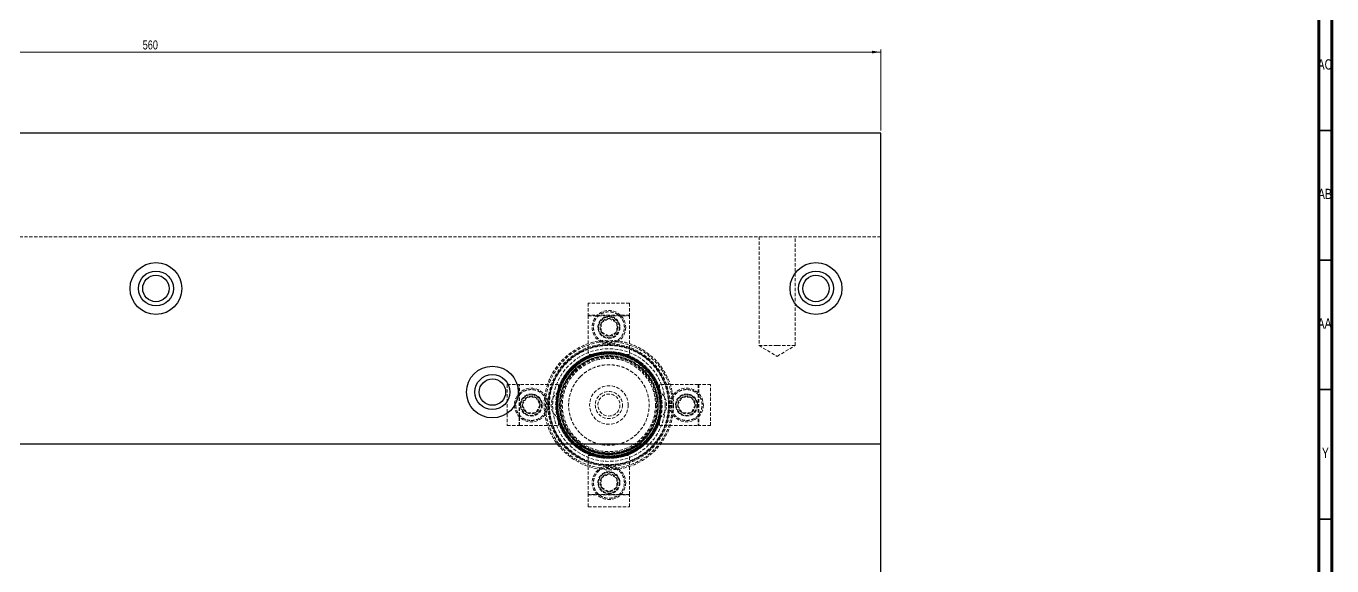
# Model space of a CAD drawing. Header units: millimetres. Extents: x 4 to 895, y 5 to 1495.
# Drawn here: x 391 to 895, y 932 to 1140 of the extents above; entities that cross this region are included whole.
import ezdxf

# ---------------------------------------------------------------- set-up
doc = ezdxf.new("R2010")
doc.units = ezdxf.units.MM
doc.linetypes.add('HIDDEN', pattern=[1.905, 1.27, -0.635])
doc.styles.add('SLDTEXTSTYLE0', font='TXT', dxfattribs={"width": 0.75})
doc.dimstyles.new('SLDDIMSTYLE0', dxfattribs={"dimtxt": 3.5, "dimasz": 3.302, "dimexe": 0, "dimexo": 0.0625, "dimgap": 0.875, "dimtad": 1, "dimrnd": 1e-09, "dimzin": 12, "dimdsep": 46, "dimtxsty": 'SLDTEXTSTYLE0', "dimsah": 1, "dimcen": 0.09, "dimadec": 0, "dimazin": 3, "dimtfac": 1, "dimtofl": 0, "dimtmove": 0, "dimatfit": 3, "dimfxl": 1, "dimfrac": 2, "dimtolj": 1, "dimtzin": 12, "dimarcsym": 0})

# ---------------------------------------------------------------- blocks, each defined once
blk = doc.blocks.new('_D')
at = {"color": 7, "linetype": 'Continuous', "lineweight": 18}
for p, q in [((160.69, 1100.06), (160.69, 1131.35)), ((720.69, 1130.35), (160.69, 1130.35)), ((720.69, 1100.06), (720.69, 1131.35))]:
    blk.add_line(p, q, dxfattribs=at)
for points in [[(160.69, 1130.35), (164, 1129.84), (164, 1130.86)], [(720.69, 1130.35), (717.39, 1130.86), (717.39, 1129.84)]]:
    blk.add_solid(points, dxfattribs=at)
at = {"color": 7, "linetype": 'Continuous', "lineweight": 18, "insert": (435.6, 1134.86), "char_height": 3.5, "attachment_point": 1, "style": 'SLDTEXTSTYLE0'}
blk.add_mtext('560', dxfattribs=at)

msp = doc.modelspace()

# ---------------------------------------------------------------- linework, layer by layer
at = {"color": 7, "linetype": 'Continuous', "lineweight": 70}
for p, q in [((895, 1495), (895, 5)), ((890, 1490), (890, 10))]:
    msp.add_line(p, q, dxfattribs=at)
at = {"color": 7, "linetype": 'Continuous', "lineweight": 35}
for p, q in [((890, 1100), (895, 1100)), ((890, 1050), (895, 1050)), ((890, 1000), (895, 1000)), ((890, 950), (895, 950))]:
    msp.add_line(p, q, dxfattribs=at)
at = {"color": 7, "linetype": 'Continuous', "lineweight": 25}
for p, q in [((720.694, 1099.057), (160.694, 1099.057)), ((720.694, 979.057), (720.694, 1099.057)), ((160.694, 979.057), (720.694, 979.057)), ((720.694, 609.057), (720.694, 979.057))]:
    msp.add_line(p, q, dxfattribs=at)
at = {"color": 7, "linetype": 'HIDDEN', "lineweight": 18}
for p, q in [((720.694, 1059.057), (160.694, 1059.057)), ((673.694, 1059.057), (673.694, 1017.057)), ((687.694, 1017.057), (687.694, 1059.057)), ((623.644, 1033.357), (607.744, 1033.357)), ((607.744, 1033.357), (607.744, 1028.757)), ((623.644, 1033.357), (623.644, 1028.757)), ((623.644, 1028.757), (607.744, 1028.757)), ((607.744, 1028.557), (607.744, 1028.757)), ((607.744, 1028.557), (623.644, 1028.557)), ((607.744, 1028.557), (607.744, 1013.557)), ((612.694, 1025.79), (615.694, 1027.522)), ((612.694, 1022.325), (612.694, 1025.79)), ((615.694, 1027.522), (618.694, 1025.79)), ((618.694, 1025.79), (618.694, 1022.325)), ((623.644, 1028.757), (623.644, 1028.557)), ((623.644, 1028.557), (623.644, 1013.557)), ((615.694, 1020.593), (612.694, 1022.325)), ((618.694, 1022.325), (615.694, 1020.593)), ((673.694, 1017.057), (680.694, 1017.057)), ((673.694, 1017.057), (680.694, 1012.851)), ((680.694, 1017.057), (687.694, 1017.057)), ((680.694, 1012.851), (687.694, 1017.057)), ((611.25, 1013.557), (607.744, 1013.557)), ((623.644, 1013.557), (620.139, 1013.557)), ((576.394, 1002.007), (576.394, 986.107)), ((576.394, 1002.007), (580.994, 1002.007)), ((580.994, 986.107), (580.994, 1002.007)), ((580.994, 1002.007), (581.194, 1002.007)), ((581.194, 986.107), (581.194, 1002.007)), ((596.194, 1002.007), (581.194, 1002.007)), ((596.194, 998.502), (596.194, 1002.007)), ((635.194, 1002.007), (635.194, 998.502)), ((650.194, 1002.007), (635.194, 1002.007)), ((650.194, 1002.007), (650.194, 986.107)), ((650.394, 1002.007), (650.194, 1002.007)), ((650.394, 1002.007), (650.394, 986.107)), ((654.994, 1002.007), (650.394, 1002.007)), ((654.994, 986.107), (654.994, 1002.007)), ((582.23, 994.057), (583.962, 997.057)), ((583.962, 991.057), (582.23, 994.057)), ((583.962, 997.057), (587.426, 997.057)), ((587.426, 997.057), (589.159, 994.057)), ((589.159, 994.057), (587.426, 991.057)), ((642.23, 994.057), (643.962, 997.057)), ((643.962, 991.057), (642.23, 994.057)), ((643.962, 997.057), (647.426, 997.057)), ((647.426, 997.057), (649.159, 994.057)), ((649.159, 994.057), (647.426, 991.057)), ((587.426, 991.057), (583.962, 991.057)), ((596.194, 986.107), (596.194, 989.613)), ((635.194, 989.613), (635.194, 986.107)), ((647.426, 991.057), (643.962, 991.057)), ((576.394, 986.107), (580.994, 986.107)), ((580.994, 986.107), (581.194, 986.107)), ((581.194, 986.107), (596.194, 986.107)), ((635.194, 986.107), (650.194, 986.107)), ((650.394, 986.107), (650.194, 986.107)), ((654.994, 986.107), (650.394, 986.107)), ((604.449, 979.057), (602.399, 980.762)), ((628.989, 980.762), (626.94, 979.057)), ((629.695, 980.057), (628.618, 979.057)), ((629.815, 979.937), (628.878, 979.057)), ((629.829, 979.922), (628.908, 979.057)), ((607.744, 974.557), (611.25, 974.557)), ((607.744, 959.557), (607.744, 974.557)), ((620.139, 974.557), (623.644, 974.557)), ((623.644, 959.557), (623.644, 974.557)), ((612.694, 965.79), (615.694, 967.522)), ((612.694, 962.325), (612.694, 965.79)), ((615.694, 967.522), (618.694, 965.79)), ((618.694, 965.79), (618.694, 962.325)), ((623.644, 959.557), (607.744, 959.557)), ((607.744, 959.357), (607.744, 959.557)), ((607.744, 954.757), (607.744, 959.357)), ((607.744, 959.357), (623.644, 959.357)), ((615.694, 960.593), (612.694, 962.325)), ((618.694, 962.325), (615.694, 960.593)), ((623.644, 959.557), (623.644, 959.357)), ((623.644, 954.757), (623.644, 959.357)), ((607.744, 954.757), (623.644, 954.757))]:
    msp.add_line(p, q, dxfattribs=at)
at = {"color": 7, "linetype": 'Continuous', "lineweight": 25}
for centre, radius in [((440.694, 1039.057), 10), ((440.694, 1039.057), 6.75), ((695.694, 1039.057), 10), ((695.694, 1039.057), 6.75), ((440.694, 1039.057), 5.1), ((695.694, 1039.057), 5.1), ((570.694, 999.057), 10), ((570.694, 999.057), 6.75), ((570.694, 999.057), 5.1)]:
    msp.add_circle(centre, radius, dxfattribs=at)
at = {"color": 7, "linetype": 'HIDDEN', "lineweight": 18}
for centre, radius in [((615.694, 1024.057), 6.5), ((615.694, 1024.057), 4.25), ((615.694, 1024.057), 4.2), ((615.694, 1024.057), 4), ((615.694, 1024.057), 3.4), ((615.694, 1024.057), 3.375), ((615.694, 994.057), 25), ((615.694, 994.057), 24.5), ((615.694, 994.057), 23.625), ((615.694, 994.057), 23), ((615.694, 994.057), 21.75), ((615.694, 994.057), 20.334), ((615.694, 994.057), 20.175), ((615.694, 994.057), 19.83), ((615.694, 994.057), 19.67), ((615.694, 994.057), 19.65), ((615.694, 994.057), 19.027), ((615.694, 994.057), 19), ((615.694, 994.057), 18.452), ((615.694, 994.057), 18), ((585.694, 994.057), 6.5), ((615.694, 994.057), 7.45), ((615.694, 994.057), 5.25), ((645.694, 994.057), 6.5), ((585.694, 994.057), 4.25), ((585.694, 994.057), 4.2), ((585.694, 994.057), 4), ((585.694, 994.057), 3.4), ((585.694, 994.057), 3.375), ((615.694, 994.057), 4.25), ((645.694, 994.057), 4.25), ((645.694, 994.057), 4.2), ((645.694, 994.057), 4), ((645.694, 994.057), 3.4), ((645.694, 994.057), 3.375), ((615.694, 964.057), 6.5), ((615.694, 964.057), 4.25), ((615.694, 964.057), 4.2), ((615.694, 964.057), 4), ((615.694, 964.057), 3.4), ((615.694, 964.057), 3.375)]:
    msp.add_circle(centre, radius, dxfattribs=at)
for centre, radius, start, end in [((615.694, 994.057), 20, 0, 228.59038), ((615.694, 994.057), 19.99, 315, 228.62289), ((615.694, 994.057), 19.97, 315, 228.68807), ((615.694, 994.057), 20.2, 315, 135), ((615.694, 994.057), 19.8, 315, 229.25219), ((615.694, 994.057), 19.092, 308.21644, 231.78356), ((599.394, 994.057), 6, 122.58507, 237.41493), ((631.994, 994.057), 6, 302.58507, 57.41493), ((615.694, 994.057), 20, 311.40962, 0)]:
    msp.add_arc(centre, radius, start, end, dxfattribs=at)
at = {"color": 7, "linetype": 'Continuous', "lineweight": 25}
for radius, start, end in [(20, 228.59038, 311.40962), (19.99, 228.62289, 311.37711), (19.97, 228.68807, 311.31193)]:
    msp.add_arc((615.694, 994.057), radius, start, end, dxfattribs=at)
at = {"color": 8, "linetype": 'Continuous', "lineweight": 25}
for radius, start, end in [(19.8, 229.25219, 310.74781), (19.092, 231.78356, 308.21644)]:
    msp.add_arc((615.694, 994.057), radius, start, end, dxfattribs=at)
at = {"color": 7, "linetype": 'HIDDEN', "lineweight": 18}
for points, knots in [([(621.694, 1024.057), (621.614, 1024.812), (621.491, 1025.973), (620.743, 1027.371), (619.968, 1028.33), (619.007, 1029.11), (617.61, 1029.835), (615.694, 1030.202), (613.779, 1029.835), (612.382, 1029.11), (611.42, 1028.33), (610.646, 1027.371), (609.898, 1025.973), (609.775, 1024.812), (609.694, 1024.057)], [0, 0, 0, 0, 0.119728, 0.1841804, 0.25, 0.3158196, 0.3802712, 0.5, 0.6197281, 0.6841804, 0.75, 0.8158196, 0.880272, 1, 1, 1, 1]), ([(609.694, 1024.057), (609.775, 1023.303), (609.898, 1022.142), (610.646, 1020.745), (611.42, 1019.783), (612.382, 1019.009), (613.779, 1018.261), (614.94, 1018.138), (615.694, 1018.057)], [0, 0, 0, 0, 0.2394576, 0.3683609, 0.5000001, 0.6316393, 0.7605439, 1, 1, 1, 1]), ([(615.694, 1018.057), (616.449, 1018.138), (617.61, 1018.261), (619.007, 1019.009), (619.968, 1019.783), (620.743, 1020.745), (621.491, 1022.142), (621.614, 1023.303), (621.694, 1024.057)], [0, 0, 0, 0, 0.2394576, 0.3683608, 0.5, 0.6316392, 0.7605424, 1, 1, 1, 1]), ([(615.694, 970.832), (614.278, 970.907), (611.36, 971.062), (607.784, 972.134), (604.992, 973.399), (602.261, 974.996), (599.154, 977.518), (596.138, 981.232), (593.981, 985.394), (592.737, 989.723), (592.34, 994.058), (592.737, 998.392), (593.766, 1001.968), (595.037, 1004.759), (596.632, 1007.491), (599.155, 1010.597), (602.869, 1013.617), (607.031, 1015.76), (611.36, 1017.052), (614.278, 1017.207), (615.694, 1017.282)], [0, 0, 0, 0, 0.0582484, 0.1199858, 0.1521828, 0.1843725, 0.2500413, 0.31571, 0.3800141, 0.4417517, 0.5, 0.5582484, 0.6199859, 0.6521827, 0.6843726, 0.7500413, 0.81571, 0.8800142, 0.9417517, 1, 1, 1, 1]), ([(615.694, 1017.282), (614.278, 1017.207), (611.36, 1017.053), (607.784, 1015.981), (604.992, 1014.716), (602.261, 1013.119), (599.154, 1010.597), (596.138, 1006.883), (593.981, 1002.72), (592.737, 998.392), (592.34, 994.057), (592.737, 989.723), (593.766, 986.147), (595.037, 983.356), (596.632, 980.624), (599.155, 977.518), (602.869, 974.498), (607.031, 972.355), (611.36, 971.063), (614.278, 970.908), (615.694, 970.832)], [0, 0, 0, 0, 0.0582483, 0.1199858, 0.1521828, 0.1843725, 0.2500413, 0.31571, 0.3800141, 0.4417516, 0.5, 0.5582483, 0.6199859, 0.6521829, 0.6843725, 0.7500413, 0.81571, 0.8800142, 0.9417516, 1, 1, 1, 1]), ([(615.694, 973.482), (614.44, 973.549), (611.855, 973.687), (608.02, 974.831), (604.332, 976.73), (601.042, 979.405), (598.807, 982.157), (597.394, 984.577), (596.268, 987.05), (595.356, 990.218), (595.004, 994.057), (595.357, 997.897), (596.459, 1001.732), (598.369, 1005.419), (601.042, 1008.71), (603.794, 1010.944), (606.214, 1012.359), (608.687, 1013.48), (611.855, 1014.429), (614.44, 1014.566), (615.694, 1014.632)], [0, 0, 0, 0, 0.0582483, 0.1199858, 0.18429, 0.2499587, 0.3156275, 0.3478168, 0.3800142, 0.4417517, 0.5, 0.5582484, 0.6199858, 0.68429, 0.7499587, 0.8156275, 0.8478167, 0.8800142, 0.9417516, 1, 1, 1, 1]), ([(635.726, 998.756), (635.427, 999.808), (634.817, 1001.957), (633.231, 1004.992), (631.135, 1007.813), (628.538, 1010.263), (625.56, 1012.229), (622.336, 1013.634), (619.018, 1014.454), (615.694, 1014.72), (612.37, 1014.454), (609.053, 1013.634), (605.829, 1012.229), (602.851, 1010.263), (600.254, 1007.813), (598.158, 1004.992), (596.572, 1001.957), (595.962, 999.808), (595.663, 998.756)], [0, 0, 0, 0, 0.059416, 0.1213988, 0.1852193, 0.25, 0.3147807, 0.3786013, 0.4405842, 0.5, 0.5594158, 0.6213988, 0.6852193, 0.75, 0.8147806, 0.8786012, 0.940584, 1, 1, 1, 1]), ([(615.694, 1017.282), (617.111, 1017.207), (620.028, 1017.053), (623.605, 1015.981), (626.396, 1014.716), (629.128, 1013.119), (632.234, 1010.597), (635.254, 1006.883), (637.397, 1002.72), (638.689, 998.392), (638.844, 995.474), (638.919, 994.057)], [0, 0, 0, 0, 0.1164967, 0.2399718, 0.3043658, 0.3687451, 0.5000826, 0.63142, 0.7600282, 0.8835033, 1, 1, 1, 1]), ([(638.919, 994.057), (638.844, 995.474), (638.69, 998.392), (637.618, 1001.968), (636.353, 1004.759), (634.756, 1007.491), (632.234, 1010.597), (628.52, 1013.617), (624.357, 1015.76), (620.029, 1017.052), (617.111, 1017.207), (615.694, 1017.282)], [0, 0, 0, 0, 0.1164967, 0.2399718, 0.3043654, 0.3687451, 0.5000826, 0.63142, 0.7600282, 0.8835033, 1, 1, 1, 1]), ([(615.694, 1014.632), (616.949, 1014.566), (619.534, 1014.428), (623.369, 1013.284), (627.056, 1011.385), (630.347, 1008.71), (632.581, 1005.958), (633.996, 1003.538), (635.117, 1001.065), (636.066, 997.897), (636.203, 995.312), (636.269, 994.057)], [0, 0, 0, 0, 0.1164967, 0.2399716, 0.3685799, 0.4999174, 0.6312549, 0.6956336, 0.7600284, 0.8835033, 1, 1, 1, 1]), ([(602.399, 1007.352), (603.253, 1008.12), (605.013, 1009.702), (608.23, 1011.44), (611.839, 1012.596), (615.695, 1012.993), (619.548, 1012.594), (623.165, 1011.446), (626.355, 1009.68), (629.064, 1007.427), (631.317, 1004.718), (633.083, 1001.528), (634.231, 997.911), (634.63, 994.058), (634.233, 990.202), (633.077, 986.593), (631.339, 983.376), (629.757, 981.616), (628.989, 980.762)], [0, 0, 0, 0, 0.05825783, 0.12000562, 0.18432046, 0.24999989, 0.31567957, 0.37999417, 0.44174196, 0.49999989, 0.55825798, 0.62000565, 0.68432048, 0.74999994, 0.81567964, 0.87999424, 0.94174191, 1, 1, 1, 1]), ([(626.693, 983.059), (627.328, 983.765), (628.637, 985.221), (630.074, 987.882), (631.031, 990.868), (631.359, 994.058), (631.03, 997.245), (630.079, 1000.238), (628.619, 1002.877), (626.755, 1005.118), (624.514, 1006.982), (621.874, 1008.443), (618.882, 1009.393), (615.695, 1009.722), (612.505, 1009.394), (609.519, 1008.438), (606.858, 1007), (605.402, 1005.691), (604.696, 1005.056)], [0, 0, 0, 0, 0.058258, 0.1200056, 0.1843204, 0.2500001, 0.3156798, 0.3799942, 0.4417422, 0.5000001, 0.5582581, 0.6200056, 0.6843204, 0.7500001, 0.8156798, 0.8799943, 0.9417419, 1, 1, 1, 1]), ([(601.411, 979.774), (600.834, 980.394), (599.681, 981.634), (598.265, 983.75), (597.368, 985.501), (596.842, 986.788), (596.563, 987.556), (596.316, 988.334), (596.101, 989.122), (595.976, 989.664), (595.9, 990.031), (595.815, 990.45), (595.707, 991.095), (595.606, 991.89), (595.542, 992.606), (595.503, 993.328), (595.494, 993.853), (595.495, 994.444), (595.513, 995.065), (595.573, 995.893), (595.659, 996.669), (595.773, 997.43), (595.877, 997.979), (596.017, 998.639), (596.188, 999.341), (596.476, 1000.304), (596.79, 1001.197), (597.52, 1002.995), (598.886, 1005.535), (600.586, 1007.424), (601.411, 1008.341)], [0, 0, 0, 0, 0.0799843, 0.1599687, 0.2399533, 0.2656967, 0.2914408, 0.3171819, 0.3429191, 0.3686565, 0.3698155, 0.3783584, 0.4091451, 0.4316751, 0.4541017, 0.4771016, 0.5001016, 0.5037733, 0.5330127, 0.5588159, 0.5822604, 0.6069032, 0.631546, 0.6350991, 0.6707448, 0.6999249, 0.7300849, 0.760245, 0.8836083, 1, 1, 1, 1]), ([(602.399, 980.762), (601.632, 981.616), (600.05, 983.376), (598.312, 986.593), (597.156, 990.203), (596.759, 994.057), (597.156, 997.912), (598.312, 1001.522), (600.05, 1004.739), (601.632, 1006.498), (602.399, 1007.352)], [0, 0, 0, 0, 0.11651615, 0.24001157, 0.36864064, 0.50000001, 0.63135888, 0.75998843, 0.88348385, 1, 1, 1, 1]), ([(604.696, 1005.056), (604.061, 1004.35), (602.752, 1002.894), (601.314, 1000.233), (600.358, 997.247), (600.03, 994.057), (600.358, 990.868), (601.314, 987.882), (602.752, 985.221), (604.061, 983.765), (604.696, 983.059)], [0, 0, 0, 0, 0.1165159, 0.2400116, 0.3686406, 0.5, 0.6313593, 0.7599889, 0.8834841, 1, 1, 1, 1]), ([(585.694, 1000.057), (584.94, 999.977), (583.779, 999.854), (582.381, 999.106), (581.421, 998.331), (580.642, 997.37), (579.917, 995.973), (579.549, 994.057), (579.917, 992.142), (580.642, 990.745), (581.421, 989.783), (582.381, 989.009), (583.779, 988.261), (584.94, 988.138), (585.694, 988.057)], [0, 0, 0, 0, 0.1197285, 0.1841801, 0.2499997, 0.3158193, 0.3802719, 0.5, 0.6197288, 0.6841807, 0.7500003, 0.8158199, 0.8802715, 1, 1, 1, 1]), ([(591.694, 994.057), (591.614, 994.812), (591.491, 995.973), (590.743, 997.37), (589.968, 998.331), (589.007, 999.106), (587.61, 999.854), (586.449, 999.977), (585.694, 1000.057)], [0, 0, 0, 0, 0.239456, 0.368361, 0.5000001, 0.6316393, 0.7605432, 1, 1, 1, 1]), ([(645.694, 1000.057), (644.94, 999.977), (643.779, 999.854), (642.382, 999.106), (641.42, 998.331), (640.646, 997.37), (639.898, 995.973), (639.775, 994.812), (639.694, 994.057)], [0, 0, 0, 0, 0.2394561, 0.3683608, 0.5, 0.6316392, 0.7605439, 1, 1, 1, 1]), ([(645.694, 988.057), (646.449, 988.138), (647.61, 988.261), (649.007, 989.009), (649.967, 989.783), (650.747, 990.745), (651.471, 992.142), (651.839, 994.057), (651.471, 995.973), (650.747, 997.37), (649.967, 998.331), (649.007, 999.106), (647.61, 999.854), (646.449, 999.977), (645.694, 1000.057)], [0, 0, 0, 0, 0.11972881, 0.18418043, 0.25000002, 0.3158196, 0.38027123, 0.50000004, 0.61972807, 0.6841804, 0.74999998, 0.81581957, 0.88027119, 1, 1, 1, 1]), ([(585.694, 988.057), (586.449, 988.138), (587.61, 988.261), (589.007, 989.009), (589.968, 989.783), (590.743, 990.745), (591.491, 992.142), (591.614, 993.303), (591.694, 994.057)], [0, 0, 0, 0, 0.2394568, 0.3683607, 0.4999998, 0.6316389, 0.7605425, 1, 1, 1, 1]), ([(638.919, 994.057), (638.844, 992.641), (638.69, 989.723), (637.618, 986.147), (636.353, 983.356), (634.756, 980.624), (632.234, 977.518), (628.52, 974.498), (624.357, 972.355), (620.029, 971.063), (617.111, 970.908), (615.694, 970.832)], [0, 0, 0, 0, 0.1164967, 0.2399718, 0.3043657, 0.3687451, 0.5000825, 0.63142, 0.7600281, 0.8835033, 1, 1, 1, 1]), ([(636.269, 994.057), (636.203, 992.803), (636.065, 990.218), (634.92, 986.383), (633.022, 982.696), (630.347, 979.405), (627.595, 977.171), (625.175, 975.756), (622.702, 974.635), (619.534, 973.686), (616.949, 973.549), (615.694, 973.482)], [0, 0, 0, 0, 0.1164967, 0.2399716, 0.36858, 0.4999174, 0.6312549, 0.6956336, 0.7600284, 0.8835033, 1, 1, 1, 1]), ([(615.694, 970.832), (617.111, 970.907), (620.028, 971.062), (623.605, 972.134), (626.396, 973.399), (629.128, 974.996), (632.234, 977.518), (635.254, 981.232), (637.397, 985.394), (638.689, 989.723), (638.844, 992.641), (638.919, 994.057)], [0, 0, 0, 0, 0.1164967, 0.2399719, 0.3043658, 0.3687451, 0.5000826, 0.6314201, 0.7600282, 0.8835033, 1, 1, 1, 1]), ([(639.694, 994.057), (639.775, 993.303), (639.898, 992.142), (640.646, 990.745), (641.42, 989.783), (642.382, 989.009), (643.779, 988.261), (644.94, 988.138), (645.694, 988.057)], [0, 0, 0, 0, 0.2394576, 0.3683609, 0.5000001, 0.6316393, 0.7605439, 1, 1, 1, 1]), ([(595.663, 989.359), (595.962, 988.307), (596.572, 986.158), (598.158, 983.123), (600.254, 980.302), (602.851, 977.852), (605.829, 975.886), (609.053, 974.481), (612.37, 973.661), (615.694, 973.395), (619.018, 973.661), (622.336, 974.481), (625.56, 975.886), (628.538, 977.852), (631.135, 980.302), (633.231, 983.123), (634.817, 986.158), (635.427, 988.307), (635.726, 989.359)], [0, 0, 0, 0, 0.059416, 0.1213988, 0.1852193, 0.2500001, 0.3147808, 0.3786013, 0.4405842, 0.5, 0.5594157, 0.6213987, 0.6852192, 0.7499999, 0.8147807, 0.8786012, 0.940584, 1, 1, 1, 1]), ([(629.978, 979.774), (629.358, 979.197), (628.118, 978.044), (626.002, 976.628), (624.251, 975.731), (622.964, 975.205), (622.196, 974.926), (621.418, 974.679), (620.63, 974.464), (620.088, 974.339), (619.721, 974.263), (619.302, 974.178), (618.656, 974.07), (617.862, 973.97), (617.146, 973.905), (616.424, 973.866), (615.899, 973.857), (615.308, 973.859), (614.687, 973.876), (613.859, 973.936), (613.083, 974.022), (612.322, 974.136), (611.773, 974.24), (611.113, 974.38), (610.411, 974.551), (609.448, 974.839), (608.555, 975.153), (606.757, 975.884), (604.217, 977.249), (602.328, 978.949), (601.411, 979.774)], [0, 0, 0, 0, 0.0799844, 0.1599687, 0.2399533, 0.2656968, 0.2914409, 0.3171819, 0.3429196, 0.3686565, 0.3698156, 0.3783585, 0.4091451, 0.4316752, 0.4541017, 0.4771016, 0.5001017, 0.5037738, 0.5330127, 0.5588159, 0.5822604, 0.6069032, 0.6315459, 0.6350992, 0.6707448, 0.6999249, 0.7300849, 0.760245, 0.8836083, 1, 1, 1, 1]), ([(604.696, 983.059), (605.402, 982.424), (606.858, 981.115), (609.519, 979.677), (612.505, 978.721), (615.694, 978.393), (618.883, 978.721), (621.869, 979.677), (624.531, 981.115), (625.987, 982.424), (626.693, 983.059)], [0, 0, 0, 0, 0.1165162, 0.2400117, 0.3686406, 0.5, 0.6313593, 0.7599888, 0.8834841, 1, 1, 1, 1]), ([(615.694, 970.057), (614.94, 969.977), (613.779, 969.854), (612.382, 969.106), (611.42, 968.331), (610.646, 967.37), (609.898, 965.973), (609.775, 964.812), (609.694, 964.057)], [0, 0, 0, 0, 0.2394561, 0.3683608, 0.5, 0.6316392, 0.7605439, 1, 1, 1, 1]), ([(621.694, 964.057), (621.614, 964.812), (621.491, 965.973), (620.743, 967.37), (619.968, 968.331), (619.007, 969.106), (617.61, 969.854), (616.449, 969.977), (615.694, 970.057)], [0, 0, 0, 0, 0.2394561, 0.3683607, 0.4999999, 0.6316391, 0.7605424, 1, 1, 1, 1]), ([(609.694, 964.057), (609.775, 963.303), (609.898, 962.142), (610.646, 960.744), (611.42, 959.785), (612.382, 959.005), (613.779, 958.28), (615.694, 957.913), (617.61, 958.28), (619.007, 959.005), (619.968, 959.785), (620.743, 960.744), (621.491, 962.142), (621.614, 963.303), (621.694, 964.057)], [0, 0, 0, 0, 0.11972881, 0.18418043, 0.25000002, 0.3158196, 0.38027193, 0.49999996, 0.61972877, 0.6841804, 0.74999998, 0.81581957, 0.88027119, 1, 1, 1, 1])]:
    msp.add_open_spline(points, degree=3, knots=knots, dxfattribs=at)
at = {"color": 8, "linetype": 'Continuous', "lineweight": 25}
msp.add_open_spline([(626.94, 979.057), (626.745, 978.89), (625.627, 977.933), (623.142, 976.698), (619.554, 975.512), (615.694, 975.126), (611.835, 975.512), (608.247, 976.698), (605.761, 977.933), (604.644, 978.89), (604.449, 979.057)], degree=3, knots=[0, 0, 0, 0, 0.0318653, 0.1826211, 0.3396441, 0.4999999, 0.6603551, 0.8173786, 0.9681344, 1, 1, 1, 1], dxfattribs=at)

# ---------------------------------------------------------------- texts
at = {"color": 7, "linetype": 'Continuous', "lineweight": 0, "attachment_point": 2, "style": 'SLDTEXTSTYLE0'}
for s, insert, char_height in [('AC', (892.298, 1127.56), 3.9688), ('AB', (892.31, 1077.56), 3.9688), ('AA', (892.179, 1027.56), 3.9688), ('Y', (892.485, 977.56), 3.969)]:
    msp.add_mtext(s, dxfattribs=dict(at, insert=insert, char_height=char_height))

# ---------------------------------------------------------------- dimensions: what is measured, and where the dimension line sits
at = {"color": 7, "linetype": 'Continuous', "lineweight": 18}
dim = msp.add_linear_dim(base=(160.694, 1130.353), p1=(720.694, 1099.057), p2=(160.694, 1099.057), dimstyle='SLDDIMSTYLE0', dxfattribs=at)
dim.commit()
dim.dimension.update_dxf_attribs({"geometry": '_D', "text_midpoint": (439.477, 1130.353), "dimtype": 160})

doc.saveas('drawing.dxf')
